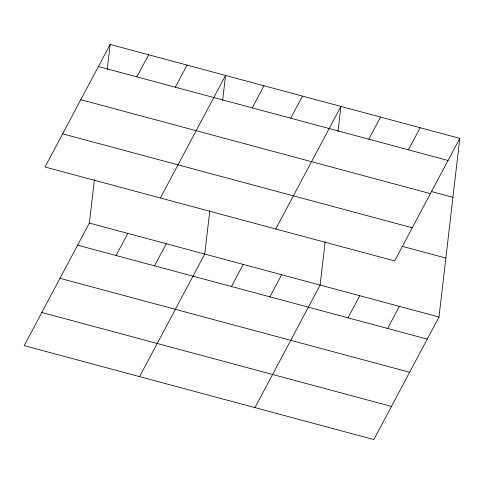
<?xml version="1.0" encoding="UTF-8"?>
<svg xmlns="http://www.w3.org/2000/svg" width="484" height="484" viewBox="0 0 484 484"><rect width="100%" height="100%" fill="white"/><g stroke="black" fill="none" stroke-linecap="round" stroke-linejoin="round"><path stroke-width="0.73" d="M459.8 138.37L394.635 260.93L45 166.992L110.164 44.437L459.8 138.37L439 317.008L373.836 439.563L24.2 345.63L89.365 223.07L94.428 179.594M107.248 69.49L110.164 44.437M209.808 210.594L204.744 254.07L139.58 376.625M222.628 100.49L225.544 75.431L160.379 197.992M325.188 241.595L320.124 285.07L254.959 407.625M338.007 131.485L340.924 106.432L275.759 228.993M136.869 76.871L148.624 54.771M175.329 87.205L187.084 65.104M116.069 255.51L127.824 233.403M154.535 265.843L166.284 243.736M252.249 107.871L264.004 85.765M290.709 118.205L302.464 96.098M231.455 286.504L243.204 264.403M269.915 296.837L281.664 274.737M368.796 139.186L380.551 117.08M408.423 149.828L420.173 127.728M347.996 317.819L359.751 295.712M387.624 328.467L399.379 306.36M98.409 66.538L448.045 160.476M431.323 191.513L452.939 197.321M80.786 99.692L430.421 193.624M62.624 133.844L412.259 227.782M401.92 246.247L445.867 258.057M89.365 223.07L439 317.008M77.609 245.176L427.251 339.109M59.986 278.324L409.621 372.263M41.824 312.476L391.459 406.415"/></g></svg>
